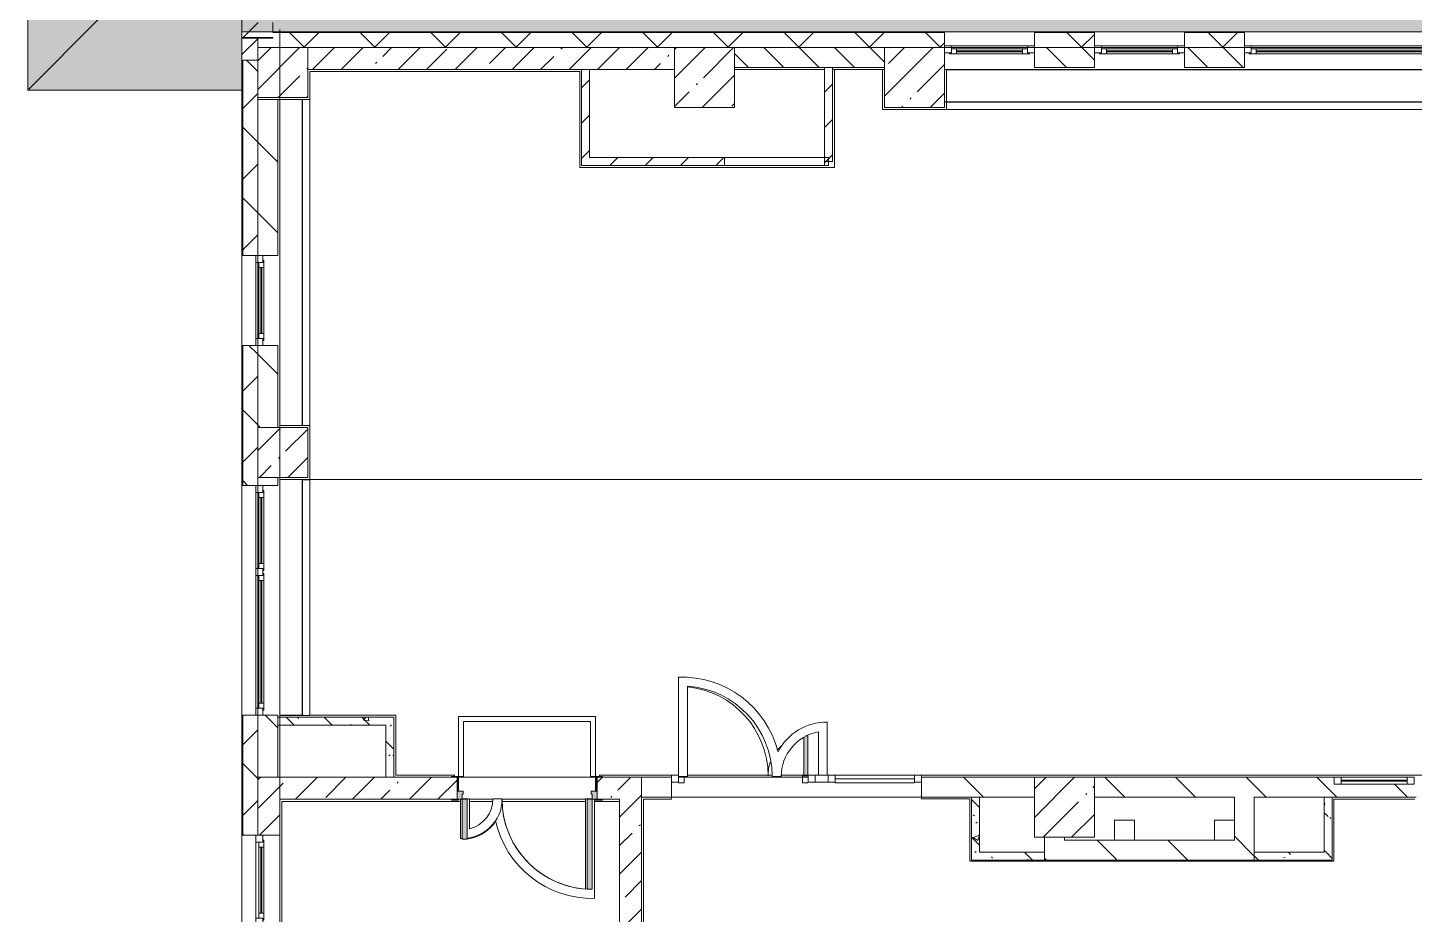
# Model space of a CAD drawing. Header units: millimetres. Extents: x 35378 to 237579, y -8553 to 29000.
# Drawn here: x 105984 to 119855, y 6530 to 15398 of the extents above; entities that cross this region are included whole.
import ezdxf

# ---------------------------------------------------------------- set-up
doc = ezdxf.new("R2010")
doc.units = ezdxf.units.MM
for name, color, linetype, lineweight in [('A-DETL-2', 7, 'Continuous', 5), ('A-GENM-2', 7, 'Continuous', 5), ('A-GLAZ-2', 7, 'Continuous', 5), ('A-GLAZ-CURT-2', 7, 'Continuous', 5), ('A-GLAZ-CWMG-3', 7, 'Continuous', 5), ('A-WALL', 7, 'Continuous', 9), ('A-WALL-4', 7, 'Continuous', 5), ('I-WALL-3', 7, 'Continuous', 5), ('S-COLS-1', 7, 'Continuous', 5), ('Оси', 7, 'Continuous', 9)]:
    doc.layers.add(name, color=color, linetype=linetype, lineweight=lineweight)
doc.layers.add('A-DETL-GENF-3', color=7, linetype='Continuous', lineweight=9, true_color=0xc0c0c0, transparency=0.4)
for name, color, linetype, lineweight, true_color in [('A-DETL-GENF-4', 7, 'Continuous', 5, 0xaaaaaa), ('A-DOOR-1', 7, 'Continuous', 5, 0xaaaaaa), ('A-DOOR-2', 7, 'Continuous', 5, 0xe2e2e2), ('A-DOOR-FRAM-1', 7, 'Continuous', 5, 0xe2e2e2), ('A-DOOR-FRAM-2', 7, 'Continuous', 5, 0xaaaaaa), ('A-FLOR-2', 7, 'Continuous', 5, 0xaaaaaa), ('A-GENM-3', 7, 'Continuous', 5, 0x737373), ('A-WALL-5', 7, 'Continuous', 5, 0x737373), ('I-WALL-2', 7, 'Continuous', 5, 0x737373), ('I-WALL-4', 7, 'Continuous', 5, 0x787878)]:
    doc.layers.add(name, color=color, linetype=linetype, lineweight=lineweight, true_color=true_color)
pattern_1 = [(135, (108394.95, 0), (-353.553, -353.553), [])]
pattern_2 = [(45, (108394.95, 0), (-353.5534, 353.5534), []), (135, (108394.95, 0), (-353.5534, -353.5534), [])]
pattern_3 = [(45, (108394.95, 0), (-285.123, 285.123), []), (45, (108680.07, 0), (-285.123, 285.123), [504.031, -100.806, 16.764, -84.042])]
pattern_4 = [(135, (108394.95, 0), (-377.17, -377.17), [533.4, -88.9, 17.78, -88.9]), (135, (108394.95, 376.94), (-377.17, -377.17), []), (50, (108394.95, 0), (637.645, -55.787), [66.675, -733.425]), (355, (108394.95, 0), (-123.35, 668.7), [53.34, -586.74]), (100.451, (108448.1, -4.65), (514.3, 612.908), [56.665, -623.315]), (46.184, (108394.95, 177.8), (948.776, -147.15), [100.01, -1100.14]), (96.636, (108474, 165.5), (830.91, 865.997), [85, -934.97]), (351.184, (108394.9, 177.8), (830.92, 865.99), [80.01, -880.11]), (21, (108483.85, 133.35), (530.65, -357.928), [66.675, -733.425]), (326, (108483.85, 133.35), (216.308, 644.66), [53.34, -586.74]), (71.451, (108528.07, 103.5), (746.96, 286.724), [56.665, -623.315]), (37.5, (108394.95, 0), (10.8105, 295.9426), [16.764, -562.864, 16.764, -578.866, -588.962]), (37.5, (108394.95, 0), (10.8105, 295.9426), [-1175.258, 16.764, -572.198]), (7.5, (108394.95, 0), (233.869, 350.632), [16.764, -322.834, 16.764, -549.529, -224.472]), (7.5, (108394.95, 0), (233.869, 350.632), [-905.891, 16.764, -207.708]), (327.5, (108196.7, 0), (474.568, -20.0513), [16.764, -205.486, 16.764, -676.656, -920.115]), (327.5, (108196.7, 0), (474.568, -20.0513), [-915.67, 16.764, -903.351]), (317.5, (108107.8, 0), (518.452, 88.993), [16.764, -272.161, 16.764, -443.738, -653.415]), (317.5, (108107.8, 0), (518.452, 88.993), [-749.427, 16.764, -636.65])]
pattern_5 = [(45, (108394.95, 0), (-176.7767, 176.7767), [])]

# ---------------------------------------------------------------- blocks, each defined once
blk = doc.blocks.new('парапет1 - парапет-18629556-3_5_2_птичка')
at = {"layer": 'A-GENM-2'}
for p, q in [((-2411, 14773), (-2411, 27400)), ((-268, 14773), (-2411, 14773))]:
    blk.add_line(p, q, dxfattribs=at)
at = {"layer": 'A-GENM-3'}
for p, q in [((-2409, 14775), (-1702, 15482)), ((-268, 15482), (-268, 14775))]:
    blk.add_line(p, q, dxfattribs=at)
blk = doc.blocks.new('BSC_Колонна _Прямоугольная - 500х500-V89-3_5_2_птичка')
at = {"layer": 'S-COLS-1'}
h = blk.add_hatch(dxfattribs=at)
h.set_pattern_fill('FP_115', color=256, style=0, pattern_type=2)
h.set_pattern_definition([(45, (-140, -14950), (-285.123, 285.123), []), (45, (145.12, -14950), (-285.123, 285.123), [504.031, -100.806, 16.764, -84.042])])
h.paths.add_polyline_path([(-250, -250), (250, -250), (250, 250), (-250, 250)])
for p, q in [((250, 250), (-250, 250)), ((-250, 250), (-250, -250)), ((250, -250), (250, 250)), ((-250, -250), (250, -250))]:
    blk.add_line(p, q, dxfattribs=at)
blk = doc.blocks.new('120_Окно_СКБ_1Ст - 120_Окно_СКБ_1Ст 900х2500_h_-20664874-3_5_2_птичка')
at = {"layer": 'A-GLAZ-2'}
for p, q in [((-450, -127), (-450, -57)), ((-450, -57), (-380, -57)), ((450, -57), (-450, -57)), ((-380, -127), (-450, -127)), ((-450, -127), (-400, -127)), ((-380, -127), (-400, -127)), ((-400, -127), (-400, -137)), ((-400, -137), (400, -137)), ((400, -137), (-400, -137)), ((-380, -57), (-380, -127)), ((380, -87), (-380, -87)), ((-380, -87), (-380, -127)), ((-330, -137), (-330, -87)), ((-330, -107), (330, -107)), ((330, -117), (-330, -117)), ((330, -137), (330, -87)), ((380, -127), (380, -57)), ((380, -57), (450, -57)), ((380, -127), (380, -87)), ((450, -127), (380, -127)), ((400, -127), (380, -127)), ((400, -127), (450, -127)), ((400, -137), (400, -127)), ((450, -57), (450, -127))]:
    blk.add_line(p, q, dxfattribs=at)
blk = doc.blocks.new('120_Окно_СКБ_2Ст - 120_Окно_СКБ_2Ст 2100х2400 _мал створка справа_-22446225-3_5_2_птичка')
at = {"layer": 'A-GLAZ-2'}
for p, q in [((-1050, -127), (-1050, -57)), ((-1050, -57), (-980, -57)), ((1050, -57), (-1050, -57)), ((-980, -127), (-1050, -127)), ((-1050, -127), (-1000, -127)), ((-980, -127), (-1000, -127)), ((-1000, -127), (-1000, -137)), ((-1000, -137), (170, -137)), ((170, -137), (-1000, -137)), ((-980, -57), (-980, -127)), ((150, -87), (-980, -87)), ((-980, -87), (-980, -127)), ((-930, -137), (-930, -87)), ((-930, -107), (100, -107)), ((100, -117), (-930, -117)), ((100, -137), (100, -87)), ((150, -127), (150, -57)), ((150, -57), (220, -57)), ((150, -127), (150, -87)), ((220, -127), (150, -127)), ((170, -127), (150, -127)), ((170, -127), (200, -127)), ((170, -137), (170, -127)), ((220, -127), (200, -127)), ((200, -127), (200, -137)), ((200, -137), (1000, -137)), ((1000, -137), (200, -137)), ((220, -57), (220, -127)), ((980, -87), (220, -87)), ((220, -87), (220, -127)), ((270, -137), (270, -87)), ((270, -107), (930, -107)), ((930, -117), (270, -117)), ((930, -137), (930, -87)), ((980, -127), (980, -57)), ((980, -57), (1050, -57)), ((980, -127), (980, -87)), ((1050, -127), (980, -127)), ((1000, -127), (980, -127)), ((1000, -127), (1050, -127)), ((1000, -137), (1000, -127)), ((1050, -57), (1050, -127))]:
    blk.add_line(p, q, dxfattribs=at)
blk = doc.blocks.new('120_Окно_СКБ_2Ст - 120_Окно_СКБ_2Ст 2300х2500 _мал створка справа_-22272277-3_5_2_птичка')
at = {"layer": 'A-GLAZ-2'}
for p, q in [((-1150, -127), (-1150, -57)), ((-1150, -57), (-1080, -57)), ((1150, -57), (-1150, -57)), ((-1080, -127), (-1150, -127)), ((-1150, -127), (-1100, -127)), ((-1080, -127), (-1100, -127)), ((-1100, -127), (-1100, -137)), ((-1100, -137), (270, -137)), ((270, -137), (-1100, -137)), ((-1080, -57), (-1080, -127)), ((250, -87), (-1080, -87)), ((-1080, -87), (-1080, -127)), ((-1030, -137), (-1030, -87)), ((-1030, -107), (200, -107)), ((200, -117), (-1030, -117)), ((200, -137), (200, -87)), ((250, -127), (250, -57)), ((250, -57), (320, -57)), ((250, -127), (250, -87)), ((320, -127), (250, -127)), ((270, -127), (250, -127)), ((270, -127), (300, -127)), ((270, -137), (270, -127)), ((320, -127), (300, -127)), ((300, -127), (300, -137)), ((300, -137), (1100, -137)), ((1100, -137), (300, -137)), ((320, -57), (320, -127)), ((1080, -87), (320, -87)), ((320, -87), (320, -127)), ((370, -137), (370, -87)), ((370, -107), (1030, -107)), ((1030, -117), (370, -117)), ((1030, -137), (1030, -87)), ((1080, -127), (1080, -57)), ((1080, -57), (1150, -57)), ((1080, -127), (1080, -87)), ((1150, -127), (1080, -127)), ((1100, -127), (1080, -127)), ((1100, -127), (1150, -127)), ((1100, -137), (1100, -127)), ((1150, -57), (1150, -127))]:
    blk.add_line(p, q, dxfattribs=at)
blk = doc.blocks.new('110_Дверь_СКБ_2Ст - Д-1 Лестничная клетка EIS60-24280000-3_5_2_птичка')
at = {"layer": 'A-DOOR-2'}
for points in [[(-637.5, 1010), (-637.5, 110), (-587.5, 110), (-587.5, 1010)], [(612.5, 510), (612.5, 110), (662.5, 110), (662.5, 510)], [(712.5, 30), (697.5, 30), (697.5, -110), (712.5, -110)]]:
    blk.add_hatch(color=256, dxfattribs=at).paths.add_polyline_path(points)
h = blk.add_hatch(color=256, dxfattribs=at)
h.paths.add_polyline_path([(712.5, 110), (662.5, 110), (662.5, 60), (652.5, 60), (652.5, 30), (712.5, 30), (712.5, 38.7)])
h.paths.add_polyline_path([(-687.5, 110), (-687.5, 30), (-627.5, 30), (-627.5, 60), (-637.5, 60), (-637.5, 110)])
at = {"layer": 'A-DOOR-FRAM-1'}
for points in [[(-742.5, 118), (-742.5, 110), (-672.5, 110), (-672.5, 118)], [(-672.5, 30), (-687.5, 30), (-687.5, -110), (-672.5, -110)], [(767.5, 118), (697.5, 118), (697.5, 110), (767.5, 110)], [(-672.5, -110), (-742.5, -110), (-742.5, -118), (-672.5, -118)], [(697.5, -110), (697.5, -118), (767.5, -118), (767.5, -110)]]:
    blk.add_hatch(color=256, dxfattribs=at).paths.add_polyline_path(points)
at = {"layer": 'A-DOOR-1'}
for p, q in [((-637.5, 1010), (-637.5, 110)), ((-587.5, 1010), (-637.5, 1010)), ((-587.5, 110), (-587.5, 1010)), ((662.5, 510), (612.5, 510)), ((612.5, 510), (612.5, 110)), ((662.5, 110), (662.5, 510)), ((-637.5, 110), (-587.5, 110)), ((612.5, 110), (662.5, 110))]:
    blk.add_line(p, q, dxfattribs=at)
for centre, radius, start, end in [((-637.5, 110), 900, 0, 90), ((662.5, 110), 400, 90, 180)]:
    blk.add_arc(centre, radius, start, end, dxfattribs=at)
at = {"layer": 'A-DOOR-FRAM-2'}
for p, q in [((-672.5, 118), (-742.5, 118)), ((-742.5, 118), (-742.5, 110)), ((-742.5, 110), (-672.5, 110)), ((-637.5, 110), (-687.5, 110)), ((-687.5, 110), (-687.5, 30)), ((-687.5, 30), (-627.5, 30)), ((-672.5, 30), (-687.5, 30)), ((-687.5, 30), (-687.5, -110)), ((-672.5, 110), (-672.5, 118)), ((-672.5, -110), (-672.5, 30)), ((-637.5, 60), (-637.5, 110)), ((-627.5, 60), (-637.5, 60)), ((-627.5, 30), (-627.5, 60)), ((662.5, 60), (652.5, 60)), ((652.5, 60), (652.5, 30)), ((652.5, 30), (712.5, 30)), ((662.5, 110), (662.5, 60)), ((712.5, 110), (662.5, 110)), ((767.5, 118), (697.5, 118)), ((697.5, 118), (697.5, 110)), ((697.5, 110), (767.5, 110)), ((712.5, 30), (697.5, 30)), ((697.5, 30), (697.5, -110)), ((712.5, 30), (712.5, 110)), ((712.5, -110), (712.5, 30)), ((767.5, 110), (767.5, 118)), ((-672.5, -110), (-742.5, -110)), ((-742.5, -110), (-742.5, -118)), ((-742.5, -118), (-672.5, -118)), ((-687.5, -110), (-672.5, -110)), ((-672.5, -118), (-672.5, -110)), ((697.5, -110), (712.5, -110)), ((767.5, -110), (697.5, -110)), ((697.5, -110), (697.5, -118)), ((697.5, -118), (767.5, -118)), ((767.5, -118), (767.5, -110))]:
    blk.add_line(p, q, dxfattribs=at)
blk = doc.blocks.new('120_Окно_СКБ_2Ст - 120_Окно_СКБ_2Ст 3100х2500 _мал_створка слева_ 2-V115-3_5_2_птичка')
at = {"layer": 'A-GLAZ-2'}
for p, q in [((-1550, -127), (-1550, -57)), ((-1550, -57), (-1480, -57)), ((1550, -57), (-1550, -57)), ((-1480, -127), (-1550, -127)), ((-1550, -127), (-1500, -127)), ((-1480, -127), (-1500, -127)), ((-1500, -127), (-1500, -137)), ((-1500, -137), (670, -137)), ((670, -137), (-1500, -137)), ((-1480, -57), (-1480, -127)), ((650, -87), (-1480, -87)), ((-1480, -87), (-1480, -127)), ((-1430, -137), (-1430, -87)), ((-1430, -107), (600, -107)), ((600, -117), (-1430, -117)), ((600, -137), (600, -87)), ((650, -127), (650, -57)), ((650, -57), (720, -57)), ((650, -127), (650, -87)), ((720, -127), (650, -127)), ((670, -127), (650, -127)), ((670, -127), (700, -127)), ((670, -137), (670, -127)), ((720, -127), (700, -127)), ((700, -127), (700, -137)), ((700, -137), (1500, -137)), ((1500, -137), (700, -137)), ((720, -57), (720, -127)), ((1480, -87), (720, -87)), ((720, -87), (720, -127)), ((770, -137), (770, -87)), ((770, -107), (1430, -107)), ((1430, -117), (770, -117)), ((1430, -137), (1430, -87)), ((1480, -127), (1480, -57)), ((1480, -57), (1550, -57)), ((1480, -127), (1480, -87)), ((1550, -127), (1480, -127)), ((1500, -127), (1480, -127)), ((1500, -127), (1550, -127)), ((1500, -137), (1500, -127)), ((1550, -57), (1550, -127))]:
    blk.add_line(p, q, dxfattribs=at)
blk = doc.blocks.new('BSC_Колонна _Прямоугольная - 600х600-V171-3_5_2_птичка')
at = {"layer": 'S-COLS-1'}
h = blk.add_hatch(dxfattribs=at)
h.set_pattern_fill('FP_161', color=256, style=0, pattern_type=2)
h.set_pattern_definition([(45, (-7960, -7600), (-285.123, 285.123), []), (45, (-7674.88, -7600), (-285.123, 285.123), [504.031, -100.806, 16.764, -84.042])])
h.paths.add_polyline_path([(300, -300), (300, 300), (-300, 300), (-300, -300)])
for p, q in [((300, 300), (-300, 300)), ((-300, 300), (-300, -300)), ((300, -300), (300, 300)), ((-300, -300), (300, -300))]:
    blk.add_line(p, q, dxfattribs=at)
blk = doc.blocks.new('120_Окно_СКБ_1Ст - 120_Окно_СКБ_1Ст_900х2500_h_-20705657-3_5_2_птичка')
at = {"layer": 'A-GLAZ-2'}
for p, q in [((-450, -127), (-450, -57)), ((-450, -57), (-380, -57)), ((450, -57), (-450, -57)), ((-380, -127), (-450, -127)), ((-450, -127), (-400, -127)), ((-380, -127), (-400, -127)), ((-400, -127), (-400, -137)), ((-400, -137), (400, -137)), ((400, -137), (-400, -137)), ((-380, -57), (-380, -127)), ((380, -87), (-380, -87)), ((-380, -87), (-380, -127)), ((-330, -137), (-330, -87)), ((-330, -107), (330, -107)), ((330, -117), (-330, -117)), ((330, -137), (330, -87)), ((380, -127), (380, -57)), ((380, -57), (450, -57)), ((380, -127), (380, -87)), ((450, -127), (380, -127)), ((400, -127), (380, -127)), ((400, -127), (450, -127)), ((400, -137), (400, -127)), ((450, -57), (450, -127))]:
    blk.add_line(p, q, dxfattribs=at)
blk = doc.blocks.new('BSC_Колонна _Прямоугольная - 500х500-V177-3_5_2_птичка')
at = {"layer": 'S-COLS-1'}
h = blk.add_hatch(dxfattribs=at)
h.set_pattern_fill('FP_171', color=256, style=0, pattern_type=2)
h.set_pattern_definition([(45, (-140, -11150), (-285.123, 285.123), []), (45, (145.12, -11150), (-285.123, 285.123), [504.031, -100.806, 16.764, -84.042])])
h.paths.add_polyline_path([(250, -250), (250, 250), (-250, 250), (-250, -250), (-136, -250)])
for p, q in [((250, 250), (-250, 250)), ((-250, 250), (-250, -250)), ((250, -250), (250, 250)), ((-250, -250), (250, -250))]:
    blk.add_line(p, q, dxfattribs=at)
blk = doc.blocks.new('Прямоугольный импост - 50 x 70 мм-V208-3_5_2_птичка')
at = {"layer": 'A-GLAZ-CWMG-3'}
for p, q in [((-70, 35), (0, 35)), ((-70, -35), (-70, 35)), ((0, 35), (0, -35)), ((0, -35), (-70, -35))]:
    blk.add_line(p, q, dxfattribs=at)
blk = doc.blocks.new('Дверь_Витражная_остекление_ - ДВН_ДАО_Главный вход_1200 в свету-V209-3_5_2_птичка')
at = {"layer": 'A-DOOR-2'}
blk.add_hatch(color=256, dxfattribs=at).paths.add_polyline_path([(647, 30), (647, 430), (635, 430), (607, 416), (607, 30), (626, 30)])
at = {"layer": 'A-DETL-GENF-4'}
for p, q in [((647, 430), (635, 430)), ((647, 35), (647, 430)), ((607, 416), (607, 30)), ((-592, -40), (-592, 23)), ((592, -40), (592, 30)), ((592, 30), (647, 30)), ((607, 30), (647, 30)), ((-647, -40), (-592, -40)), ((647, -40), (592, -40))]:
    blk.add_line(p, q, dxfattribs=at)
at = {"layer": 'A-DOOR-1'}
blk.add_line((647, 430), (647, 35), dxfattribs=at)
for centre, radius, start, end in [((-647, 30), 895, 360, 84.2645), ((647, 30), 400, 90, 93.429), ((647, 30), 400, 132.2351, 140.3871), ((647, 30), 400, 159.4182, 180)]:
    blk.add_arc(centre, radius, start, end, dxfattribs=at)
blk = doc.blocks.new('Системная панель - Стемалит - 40мм-32257327-3_5_2_птичка')
at = {"layer": 'A-GLAZ-CURT-2'}
for p, q in [((65, 35), (-65, 35)), ((-65, 35), (-65, -35)), ((65, -35), (65, 35)), ((-65, -35), (65, -35))]:
    blk.add_line(p, q, dxfattribs=at)
blk = doc.blocks.new('Прямоугольный импост - 50 x 70 мм-31687886-3_5_2_птичка')
at = {"layer": 'A-GLAZ-CWMG-3'}
for p, q in [((-35, 35), (35, 35)), ((-35, -35), (-35, 35)), ((35, 35), (35, -35)), ((35, -35), (-35, -35))]:
    blk.add_line(p, q, dxfattribs=at)
blk = doc.blocks.new('Прямоугольный импост - 50 x 70 мм-31701779-3_5_2_птичка')
at = {"layer": 'A-GLAZ-CWMG-3'}
for p, q in [((0, 35), (-70, 35)), ((-70, 35), (-70, -35)), ((0, -35), (0, 35)), ((-70, -35), (0, -35))]:
    blk.add_line(p, q, dxfattribs=at)
blk = doc.blocks.new('Системная панель - Стекло - 40мм-V210-3_5_2_птичка')
at = {"layer": 'A-GLAZ-CURT-2'}
for p, q in [((397.5, 0), (-397.5, 0)), ((-397.5, 0), (-397.5, -40)), ((397.5, -40), (397.5, 0)), ((-397.5, -40), (397.5, -40))]:
    blk.add_line(p, q, dxfattribs=at)
blk = doc.blocks.new('Прямоугольный импост - 50 x 70 мм-31702100-3_5_2_птичка')
at = {"layer": 'A-GLAZ-CWMG-3'}
for p, q in [((-35, 35), (35, 35)), ((-35, -35), (-35, 35)), ((35, 35), (35, -35)), ((35, -35), (-35, -35))]:
    blk.add_line(p, q, dxfattribs=at)
blk = doc.blocks.new('Прямоугольный импост - 50 x 70 мм-31720914-3_5_2_птичка')
at = {"layer": 'A-GLAZ-CWMG-3'}
blk.add_line((32940, 7920), (32145, 7920), dxfattribs=at)
blk = doc.blocks.new('120_Окно_СКБ_1Ст - 120_Окно_СКБ_1Ст 400х800 EI30-24230873-3_5_2_птичка')
at = {"layer": 'A-GLAZ-2'}
for p, q in [((-400, 30), (-400, 100)), ((-400, 100), (-330, 100)), ((400, 100), (-400, 100)), ((-330, 30), (-400, 30)), ((-400, 30), (400, 30)), ((-330, 100), (-330, 30)), ((330, 70), (-330, 70)), ((330, 60), (-330, 60)), ((330, 30), (330, 100)), ((330, 100), (400, 100)), ((400, 30), (330, 30)), ((400, 100), (400, 30))]:
    blk.add_line(p, q, dxfattribs=at)
blk = doc.blocks.new('Зашивка приборов отопления34 - Зашивка приборов отопления-33324488-3_5_2_птичка')
at = {"layer": 'A-WALL-4'}
for p, q in [((34188, 26888), (34188, 26567)), ((40348, 26888), (34188, 26888)), ((40348, 26567), (40348, 26888)), ((34188, 26567), (40348, 26567)), ((40348, 26567), (34188, 26567)), ((34188, 26567), (34188, 26492)), ((40348, 26492), (40348, 26567)), ((34188, 26492), (40348, 26492))]:
    blk.add_line(p, q, dxfattribs=at)
blk = doc.blocks.new('Зашивка приборов отопления35 - Зашивка приборов отопления-33324623-3_5_2_птичка')
at = {"layer": 'A-WALL-4'}
for p, q in [((34188, 26793), (34188, 26567)), ((37448, 26793), (34188, 26793)), ((37448, 26567), (37448, 26793)), ((34188, 26567), (37448, 26567)), ((37448, 26567), (34188, 26567)), ((34188, 26567), (34188, 26492)), ((37448, 26492), (37448, 26567)), ((34188, 26492), (37448, 26492))]:
    blk.add_line(p, q, dxfattribs=at)
blk = doc.blocks.new('Зашивка приборов отопления36 - Зашивка приборов отопления-33324807-3_5_2_птичка')
at = {"layer": 'A-WALL-4'}
for p, q in [((34188, 26793), (34188, 26567)), ((36549, 26793), (34188, 26793)), ((36549, 26567), (36549, 26793)), ((34188, 26567), (36549, 26567)), ((36545, 26567), (34188, 26567)), ((34188, 26567), (34188, 26492)), ((36545, 26492), (36545, 26567)), ((34188, 26492), (36545, 26492))]:
    blk.add_line(p, q, dxfattribs=at)

msp = doc.modelspace()

# ---------------------------------------------------------------- hatches: boundary and pattern name
at = {"layer": 'A-DETL-GENF-3'}
msp.add_hatch(color=256, dxfattribs=at).paths.add_polyline_path([(107466.3, 14774.9), (108126.9, 14774.9), (108126.9, 15358), (147154.9, 15358), (147154.9, 23888.3), (142323, 23888.3), (142323, 27398.1), (105985.9, 27398.1), (105985.9, 14774.9), (107000.2, 14774.9)])
at = {"layer": 'A-WALL-4'}
h = msp.add_hatch(dxfattribs=at)
h.set_pattern_fill('FP_98', color=256, style=0, pattern_type=2)
h.set_pattern_definition(pattern_2)
h.paths.add_polyline_path([(137296.2, 15200), (140504.9, 15200), (140504.9, 15350), (138411.9, 15349), (138411.9, 15288), (138404.9, 15285), (137631.9, 15288), (137631.9, 15350), (134005.2, 15349), (134005.2, 15288), (133998.2, 15285), (132825.2, 15288), (132825.2, 15350), (128184.9, 15349), (128184.9, 15288), (128177.9, 15285), (127404.9, 15288), (127404.9, 15350), (123177.9, 15349), (123177.9, 15288), (123170.9, 15285), (122997.9, 15288), (122997.7, 15350), (121254.9, 15350), (121254.9, 15200), (135431.9, 15200)])
h.paths.add_polyline_path([(146705.1, 15200), (146705.1, 15350), (146204.9, 15350), (146204.9, 15200), (146618.1, 15200)])
h.paths.add_polyline_path([(143054.9, 15200), (143804.9, 15200), (143804.9, 15350), (143054.9, 15350)])
h.paths.add_polyline_path([(142004.9, 15200), (142154.9, 15200), (142154.9, 15350), (142004.9, 15350), (142004.9, 15271.3)])
h.paths.add_polyline_path([(114923.8, 15200), (115154.9, 15200), (115154.9, 15350), (108434.9, 15350), (108434.9, 15293), (108284.9, 15293), (108284.9, 15200), (114554.9, 15200)])
h.paths.add_polyline_path([(118154.9, 15200), (118154.9, 15350), (117554.9, 15350), (117554.9, 15200), (117720.3, 15200)])
h.paths.add_polyline_path([(116654.9, 15200), (116654.9, 15350), (116054.9, 15350), (116054.9, 15200)])
h.paths.add_polyline_path([(141634.9, 15200), (141629.9, 15350), (141404.9, 15350), (141404.9, 15200)])
h = msp.add_hatch(dxfattribs=at)
h.set_pattern_fill('FP_96', color=256, style=0, pattern_type=2)
h.set_pattern_definition([(135, (108394.95, 0), (-176.7767, -176.7767), [])])
h.paths.add_polyline_path([(121449.1, 15000), (122104.9, 15000), (122104.9, 15200), (121254.9, 15200), (121254.9, 15000), (121356.2, 15000)])
h.paths.add_polyline_path([(113054.9, 15000), (114554.9, 15000), (114554.9, 15200), (113054.9, 15200)])
h.paths.add_polyline_path([(117720.3, 15000), (118154.9, 15000), (118154.9, 15200), (117554.9, 15200), (117554.9, 15000)])
h.paths.add_polyline_path([(116054.9, 15000), (116654.9, 15000), (116654.9, 15200), (116054.9, 15200)])
h = msp.add_hatch(dxfattribs=at)
h.set_pattern_fill('FP_98', color=256, style=0, pattern_type=2)
h.set_pattern_definition(pattern_2)
h.paths.add_polyline_path([(108126.9, 14973), (108134.9, 14973), (108134.9, 15073), (108126.9, 15073)])
h = msp.add_hatch(dxfattribs=at)
h.set_pattern_fill('FP_98', color=256, style=0, pattern_type=2)
h.set_pattern_definition(pattern_2)
h.paths.add_polyline_path([(108134.9, -100), (108284.9, -100), (108284.9, 5220), (108134.9, 5220), (108134.9, 1966.6)])
h.paths.add_polyline_path([(108134.9, 7320), (108284.9, 7320), (108284.9, 8520), (108134.9, 8520), (108134.9, 7751.3)])
h.paths.add_polyline_path([(108284.9, 10820), (108284.9, 12220), (108134.9, 12220), (108134.9, 10820)])
h.paths.add_polyline_path([(108284.9, 13120), (108284.9, 15073), (108134.9, 15073), (108134.9, 13120)])
h = msp.add_hatch(dxfattribs=at)
h.set_pattern_fill('FP_98', color=256, style=0, pattern_type=2)
h.set_pattern_definition(pattern_2)
h.paths.add_polyline_path([(108134.9, 14923), (108134.9, 14973), (108126.9, 14973), (108126.9, 14923)])
at = {"layer": 'I-WALL-3'}
h = msp.add_hatch(dxfattribs=at)
h.set_pattern_fill('FP_98', color=256, style=0, pattern_type=2)
h.set_pattern_definition(pattern_2)
h.paths.add_polyline_path([(108434.9, 15358), (108434.9, 15450), (108126.9, 15450), (108126.9, 15358), (108398.5, 15358)])
h = msp.add_hatch(dxfattribs=at)
h.set_pattern_fill('FP_98', color=256, style=0, pattern_type=2)
h.set_pattern_definition(pattern_2)
h.paths.add_polyline_path([(108126.9, 15300), (108434.9, 15300), (108434.9, 15358), (108126.9, 15358), (108126.9, 15341.3)])
h = msp.add_hatch(dxfattribs=at)
h.set_pattern_fill('FP_94', color=256, style=0, pattern_type=2)
h.set_pattern_definition(pattern_3)
h.paths.add_polyline_path([(108134.9, 15073), (108284.9, 15073), (108284.9, 15293), (108126.9, 15293), (108131.9, 15073)])
h = msp.add_hatch(dxfattribs=at)
h.set_pattern_fill('FP_94', color=256, style=0, pattern_type=2)
h.set_pattern_definition(pattern_3)
h.paths.add_polyline_path([(111604.9, 14980), (112454.9, 14980), (112454.9, 15200), (108784.9, 15200), (108784.9, 14980), (111524.9, 14980)])
h = msp.add_hatch(dxfattribs=at)
h.set_pattern_fill('FP_99', color=256, style=0, pattern_type=2)
h.set_pattern_definition(pattern_5)
h.paths.add_polyline_path([(114034.9, 14060), (114034.9, 15000), (113954.9, 15000), (113954.9, 14060)])
h = msp.add_hatch(dxfattribs=at)
h.set_pattern_fill('FP_99', color=256, style=0, pattern_type=2)
h.set_pattern_definition(pattern_5)
h.paths.add_polyline_path([(111604.9, 14100), (111604.9, 14980), (111524.9, 14980), (111524.9, 14100)])
h = msp.add_hatch(dxfattribs=at)
h.set_pattern_fill('FP_97', color=256, style=0, pattern_type=2)
h.set_pattern_definition(pattern_1)
h.paths.add_polyline_path([(108284.9, 7900), (108484.9, 7900), (108484.9, 8520), (108284.9, 8520), (108284.9, 8329.7)])
h.paths.add_polyline_path([(108284.9, 10820), (108484.9, 10820), (108484.9, 10900), (108284.9, 10900)])
h.paths.add_polyline_path([(108484.9, 11400), (108484.9, 12220), (108284.9, 12220), (108284.9, 11400), (108398.5, 11400)])
h.paths.add_polyline_path([(108284.9, 13120), (108484.9, 13120), (108484.9, 14680), (108284.9, 14680), (108284.9, 13535.9)])
h = msp.add_hatch(dxfattribs=at)
h.set_pattern_fill('FP_99', color=256, style=0, pattern_type=2)
h.set_pattern_definition(pattern_5)
h.paths.add_polyline_path([(113994.9, 14020), (113994.9, 14100), (113954.9, 14100), (113954.9, 14020)])
h.paths.add_polyline_path([(112954.9, 14020), (112954.9, 14100), (111524.9, 14100), (111524.9, 14020)])
h = msp.add_hatch(dxfattribs=at)
h.set_pattern_fill('FP_94', color=256, style=0, pattern_type=2)
h.set_pattern_definition(pattern_3)
h.paths.add_polyline_path([(108284.9, -100), (108504.9, -100), (108504.9, 5220), (108284.9, 5220), (108284.9, 1966.6)])
h.paths.add_polyline_path([(108504.9, 7320), (108504.9, 7900), (108284.9, 7900), (108284.9, 7320)])
h = msp.add_hatch(dxfattribs=at)
h.set_pattern_fill('FP_94', color=256, style=0, pattern_type=2)
h.set_pattern_definition(pattern_3)
h.paths.add_polyline_path([(110279.9, 7680), (110279.9, 7900), (108504.9, 7900), (108504.9, 7680), (110262.9, 7680)])
h.paths.add_polyline_path([(111734.9, 7680), (111904.9, 7680), (111904.9, 7900), (111679.9, 7900), (111679.9, 7680)])
h = msp.add_hatch(dxfattribs=at)
h.set_pattern_fill('FP_94', color=256, style=0, pattern_type=2)
h.set_pattern_definition(pattern_3)
h.paths.add_polyline_path([(112124.9, -100), (112124.9, 7900), (111904.9, 7900), (111904.9, -100)])
h = msp.add_hatch(dxfattribs=at)
h.set_pattern_fill('FP_97', color=256, style=0, pattern_type=2)
h.set_pattern_definition(pattern_1)
h.paths.add_polyline_path([(125054.9, 7700), (125054.9, 7900), (123404.2, 7900), (123404.2, 7700), (124604.9, 7700)])
h.paths.add_polyline_path([(116654.9, 7700), (120554.9, 7700), (120554.9, 7900), (119854.9, 7900), (119854.9, 7830), (119054.9, 7830), (119054.9, 7900), (116654.9, 7900), (116654.9, 7789.5)])
h.paths.add_polyline_path([(121964.2, 7700), (121964.2, 7900), (121154.9, 7900), (121154.9, 7700)])
h.paths.add_polyline_path([(112124.9, 7700), (112424.9, 7700), (112424.9, 7900), (112124.9, 7900), (112124.9, 7751.3)])
h.paths.add_polyline_path([(115425.9, 7700), (116054.9, 7700), (116054.9, 7900), (114924.9, 7900), (114924.9, 7700)])
h = msp.add_hatch(dxfattribs=at)
h.set_pattern_fill('FP_97', color=256, style=0, pattern_type=2)
h.set_pattern_definition(pattern_1)
h.paths.add_polyline_path([(118254.9, 7070), (118254.9, 7700), (118054.9, 7700), (118054.9, 7070)])
h = msp.add_hatch(dxfattribs=at)
h.set_pattern_fill('FP_97', color=256, style=0, pattern_type=2)
h.set_pattern_definition(pattern_1)
h.paths.add_polyline_path([(116354.9, 7070), (116354.9, 7300), (116154.9, 7300), (116154.9, 7070)])
h = msp.add_hatch(dxfattribs=at)
h.set_pattern_fill('FP_97', color=256, style=0, pattern_type=2)
h.set_pattern_definition(pattern_1)
h.paths.add_polyline_path([(118054.9, 7070), (118054.9, 7270), (116354.9, 7270), (116354.9, 7070), (116788.2, 7070)])
at = {"layer": 'I-WALL-4'}
h = msp.add_hatch(dxfattribs=at)
h.set_pattern_fill('FP_104', color=256, style=0, pattern_type=2)
h.set_pattern_definition(pattern_4)
h.paths.add_polyline_path([(109564.9, 8420), (109644.9, 8420), (109644.9, 8500), (108484.9, 8500), (108484.9, 8420), (109330.7, 8420)])
h = msp.add_hatch(dxfattribs=at)
h.set_pattern_fill('FP_104', color=256, style=0, pattern_type=2)
h.set_pattern_definition(pattern_4)
h.paths.add_polyline_path([(109644.9, 7900), (109644.9, 8420), (109564.9, 8420), (109564.9, 7900)])
h = msp.add_hatch(dxfattribs=at)
h.set_pattern_fill('FP_104', color=256, style=0, pattern_type=2)
h.set_pattern_definition(pattern_4)
h.paths.add_polyline_path([(115505.9, 7070), (115505.9, 7700), (115425.9, 7700), (115425.9, 7070)])
h = msp.add_hatch(dxfattribs=at)
h.set_pattern_fill('FP_104', color=256, style=0, pattern_type=2)
h.set_pattern_definition(pattern_4)
h.paths.add_polyline_path([(119034.9, 7150), (119034.9, 7700), (118954.9, 7700), (118954.9, 7150)])
h = msp.add_hatch(dxfattribs=at)
h.set_pattern_fill('FP_104', color=256, style=0, pattern_type=2)
h.set_pattern_definition(pattern_4)
h.paths.add_polyline_path([(116154.9, 7070), (116154.9, 7150), (115505.9, 7150), (115505.9, 7070)])
h = msp.add_hatch(dxfattribs=at)
h.set_pattern_fill('FP_104', color=256, style=0, pattern_type=2)
h.set_pattern_definition(pattern_4)
h.paths.add_polyline_path([(118254.9, 7070), (119034.9, 7070), (119034.9, 7150), (118254.9, 7150)])
at = {"layer": 'S-COLS-1'}
h = msp.add_hatch(dxfattribs=at)
h.set_pattern_fill('FP_94', color=256, style=0, pattern_type=2)
h.set_pattern_definition(pattern_3)
h.paths.add_polyline_path([(113054.9, 14600), (113054.9, 15200), (112454.9, 15200), (112454.9, 14600)])
h = msp.add_hatch(dxfattribs=at)
h.set_pattern_fill('FP_94', color=256, style=0, pattern_type=2)
h.set_pattern_definition(pattern_3)
h.paths.add_polyline_path([(115154.9, 14600), (115154.9, 15200), (114554.9, 15200), (114554.9, 14600), (114923.8, 14600)])

# ---------------------------------------------------------------- linework, layer by layer
at = {"layer": 'A-DETL-2'}
for p, q in [((105985.9, 27398.1), (105985.9, 14774.9)), ((108126.9, 14774.9), (108126.9, 15358)), ((108126.9, 15358), (146705.1, 15358)), ((105985.9, 14774.9), (108126.9, 14774.9))]:
    msp.add_line(p, q, dxfattribs=at)
at = {"layer": 'A-FLOR-2'}
for p, q in [((111505.9, 14959), (108805.9, 14959)), ((108805.9, 14959), (108805.9, 14679)), ((111505.9, 13999), (111505.9, 14959)), ((114534.9, 14979), (114055.9, 14979)), ((114055.9, 14979), (114055.9, 13999)), ((114534.9, 14580), (114534.9, 14979)), ((121336.2, 14980), (115154.9, 14980)), ((108504.9, 14680), (108504.9, 11420)), ((108729.9, 14680), (108504.9, 14680)), ((108729.9, 11420), (108729.9, 14680)), ((115174.9, 14580), (114534.9, 14580)), ((115154.9, 14655), (121336.2, 14655)), ((115174.9, 14655), (115174.9, 14580)), ((114055.9, 13999), (111505.9, 13999)), ((108504.9, 11420), (108729.9, 11420)), ((108805.9, 11419), (108805.9, 10880)), ((108505.9, 10880), (108505.9, 8521)), ((108729.9, 10880), (108505.9, 10880)), ((108729.9, 8521), (108729.9, 10880)), ((121356.2, 10880), (108730.9, 10880)), ((112493.1, 8902), (112493.1, 7920)), ((112583.1, 7907.6), (112583.1, 8810.8)), ((108505.9, 8521), (108729.9, 8521)), ((108805.9, 8521), (109664.9, 8521)), ((109664.9, 8521), (109664.9, 7921)), ((110294.8, 8506.5), (110294.8, 7908)), ((111664.7, 8506.5), (110294.8, 8506.5)), ((111664.7, 7906.5), (111664.7, 8506.5)), ((110344.8, 7906.5), (110344.8, 8456.5)), ((110344.8, 8456.5), (111614.7, 8456.5)), ((111614.7, 8456.5), (111614.7, 7906.5)), ((113894.8, 8354.4), (113894.8, 7920)), ((113982.3, 7920), (113982.3, 8451.5)), ((109664.9, 7921), (110254.9, 7921)), ((110254.9, 7921), (110254.9, 7908)), ((111704.9, 7908), (111704.9, 7920)), ((111704.9, 7920), (112424.9, 7920)), ((112494.9, 7907.6), (112583.1, 7907.6)), ((112583.1, 7920), (113430.7, 7920)), ((113431.4, 7907.6), (113521.4, 7907.6)), ((113522.4, 7920), (113789.9, 7920)), ((121979.1, 7920), (114924.9, 7920)), ((110294.9, 7906.5), (110344.8, 7906.5)), ((111614.7, 7906.5), (111664.7, 7906.5)), ((110312, 7659), (108524.9, 7659)), ((108524.9, 7659), (108524.9, 5520)), ((110312, 7680), (110312, 7288.3)), ((110402, 7682.7), (110329.9, 7682.7)), ((110402, 7385.6), (110402, 7682.7)), ((110635.9, 7659), (110402, 7659)), ((110728.2, 7682.7), (110638.2, 7682.7)), ((111563.1, 7659), (110729.5, 7659)), ((111629.9, 7682.7), (111563.1, 7682.7)), ((111563.1, 7682.7), (111563.1, 6780.4)), ((111653.1, 6687.9), (111653.1, 7680)), ((111904.9, 7659), (111653.1, 7659)), ((112424.9, 7680), (112144.9, 7680)), ((112144.9, 7680), (112144.9, 140.5)), ((112424.9, 7700), (112424.9, 7680)), ((114924.9, 7685.5), (114924.9, 7700)), ((115409.9, 7685.5), (114924.9, 7685.5)), ((115409.9, 7060.5), (115409.9, 7685.5)), ((119859.9, 7680.5), (119049.9, 7680.5)), ((119049.9, 7680.5), (119049.9, 7060.5)), ((116854.9, 7470), (117054.9, 7470)), ((116854.9, 7270), (116854.9, 7470)), ((117054.9, 7470), (117054.9, 7270)), ((117854.9, 7470), (118054.9, 7470)), ((117854.9, 7270), (117854.9, 7470)), ((119049.9, 7060.5), (115409.9, 7060.5))]:
    msp.add_line(p, q, dxfattribs=at)
for centre, radius, start, end in [((112526.4, 7907.6), 995, 14.33829, 91.91881), ((112526.4, 7907.6), 905, 360, 86.40894), ((113975.4, 7907.6), 544, 89.27649, 153.06648), ((113975.4, 7907.6), 454, 100.22924, 180), ((110333.2, 7682.7), 305, 283.0427, 0), ((111633.2, 7682.7), 905, 180, 265.56313), ((110333.2, 7682.7), 395, 276.84991, 326.45952), ((111633.2, 7682.7), 995, 192.67054, 271.1511), ((110333.2, 7682.7), 395, 266.92799, 269.53797)]:
    msp.add_arc(centre, radius, start, end, dxfattribs=at)
at = {"layer": 'A-WALL'}
for p, q in [((108126.9, 15300), (108434.9, 15300)), ((108126.9, 15295), (108434.9, 15295)), ((108434.9, 15293), (108284.9, 15293)), ((108284.9, 15293), (108284.9, 15200)), ((108434.9, 15358), (108434.9, 15350)), ((115154.9, 15353), (108434.9, 15353)), ((115154.9, 15350), (108434.9, 15350)), ((108434.9, 15300), (108434.9, 15293)), ((116654.9, 15353), (116054.9, 15353)), ((116654.9, 15350), (116054.9, 15350)), ((118154.9, 15353), (117554.9, 15353)), ((118154.9, 15350), (117554.9, 15350)), ((114554.9, 15200), (113054.9, 15200)), ((113054.9, 15200), (114554.9, 15200)), ((116654.9, 15200), (116054.9, 15200)), ((116054.9, 15200), (116654.9, 15200)), ((118154.9, 15200), (117554.9, 15200)), ((117554.9, 15200), (118154.9, 15200)), ((108134.9, 15073), (108134.9, 13120)), ((108134.9, 15073), (108284.9, 15073)), ((114034.9, 15000), (113954.9, 15000)), ((108126.9, 14973), (108134.9, 14973)), ((108126.9, 14923), (108134.9, 14923)), ((108126.9, 14843), (108134.9, 14843)), ((108131.9, 14843), (108131.9, 13120)), ((111604.9, 14980), (111524.9, 14980)), ((108284.9, 13120), (108284.9, 14680)), ((108131.9, 12220), (108131.9, 10820)), ((108134.9, 12220), (108134.9, 10820)), ((108284.9, 11400), (108284.9, 12220)), ((108284.9, 10820), (108284.9, 10900)), ((108131.9, 8520), (108131.9, 7320)), ((108134.9, 8520), (108134.9, 7320)), ((108284.9, 7320), (108284.9, 8520)), ((108484.9, 8500), (108484.9, 8420)), ((108284.9, 7900), (108484.9, 7900)), ((109564.9, 7900), (109644.9, 7900)), ((112124.9, 7900), (112124.9, 7700)), ((115505.9, 7700), (115425.9, 7700)), ((119034.9, 7700), (118954.9, 7700)), ((116154.9, 7070), (116154.9, 7150)), ((118254.9, 7150), (118254.9, 7070))]:
    msp.add_line(p, q, dxfattribs=at)
at = {"layer": 'A-WALL-4'}
for p, q in [((115154.9, 15200), (115154.9, 15358)), ((116054.9, 15358), (116054.9, 15000)), ((116654.9, 15000), (116654.9, 15358)), ((117554.9, 15358), (117554.9, 15000)), ((118154.9, 15000), (118154.9, 15358)), ((108784.9, 15200), (113054.9, 15200)), ((113054.9, 15200), (113054.9, 15000)), ((114554.9, 15000), (114554.9, 15200)), ((115154.9, 15200), (114554.9, 15200)), ((117554.9, 15200), (116654.9, 15200)), ((121254.9, 15200), (118154.9, 15200)), ((113054.9, 15000), (113954.9, 15000)), ((114034.9, 15000), (114554.9, 15000)), ((116054.9, 15000), (116654.9, 15000)), ((117554.9, 15000), (118154.9, 15000)), ((108126.9, 14772.9), (108126.9, -258)), ((108284.9, 14680), (108284.9, 14700)), ((108126.9, 13120), (108284.9, 13120)), ((108284.9, 13120), (108284.9, 12220)), ((108284.9, 12220), (108126.9, 12220)), ((108126.9, 10820), (108284.9, 10820)), ((108284.9, 10820), (108284.9, 8520)), ((108284.9, 8520), (108126.9, 8520)), ((108126.9, 7320), (108284.9, 7320))]:
    msp.add_line(p, q, dxfattribs=at)
at = {"layer": 'A-WALL-5'}
msp.add_line((122927.9, 15358), (108434.9, 15358), dxfattribs=at)
at = {"layer": 'I-WALL-2'}
msp.add_line((108434.9, 15358), (108434.9, 15450), dxfattribs=at)
at = {"layer": 'I-WALL-3'}
for p, q in [((108126.9, 15293), (108284.9, 15293)), ((112454.9, 15200), (108784.9, 15200)), ((112454.9, 14980), (112454.9, 15200)), ((115154.9, 15200), (116054.9, 15200)), ((113954.9, 15000), (113954.9, 14020)), ((114034.9, 14060), (114034.9, 15000)), ((108784.9, 14980), (111524.9, 14980)), ((111524.9, 14980), (111524.9, 14020)), ((111604.9, 14100), (111604.9, 14980)), ((111604.9, 14980), (112454.9, 14980)), ((113954.9, 14980), (113054.9, 14980)), ((114554.9, 14980), (114034.9, 14980)), ((108504.9, 14680), (108284.9, 14680)), ((108484.9, 13120), (108484.9, 14680)), ((111524.9, 14020), (113994.9, 14020)), ((113994.9, 14100), (111604.9, 14100)), ((112954.9, 14020), (112954.9, 14100)), ((113954.9, 14060), (114034.9, 14060)), ((113994.9, 14020), (113994.9, 14100)), ((108284.9, 13120), (108484.9, 13120)), ((108284.9, 12220), (108284.9, 13120)), ((108484.9, 12220), (108284.9, 12220)), ((108484.9, 11400), (108484.9, 12220)), ((108504.9, 11420), (108504.9, 11400)), ((108284.9, 10820), (108484.9, 10820)), ((108284.9, 8520), (108284.9, 10820)), ((108484.9, 10820), (108484.9, 10900)), ((108504.9, 10900), (108504.9, 8500)), ((108484.9, 8520), (108284.9, 8520)), ((108484.9, 8500), (108484.9, 8520)), ((109644.9, 8500), (108484.9, 8500)), ((109644.9, 7900), (109644.9, 8500)), ((108484.9, 7900), (108484.9, 8420)), ((108484.9, 8420), (109564.9, 8420)), ((108504.9, 8420), (108504.9, 7900)), ((109564.9, 8420), (109564.9, 7900)), ((109564.9, 7900), (108484.9, 7900)), ((110224.9, 7900), (109644.9, 7900)), ((110294.9, 7900), (111664.9, 7900)), ((112424.9, 7900), (111734.9, 7900)), ((112424.9, 7700), (112424.9, 7900)), ((112494.9, 7900), (113789.9, 7900)), ((116054.9, 7900), (114924.9, 7900)), ((114924.9, 7900), (114924.9, 7700)), ((119054.9, 7900), (116654.9, 7900)), ((108504.9, 120), (108504.9, 7680)), ((108504.9, 7680), (110224.9, 7680)), ((110637.9, 7680), (110402, 7680)), ((111563.1, 7680), (110729, 7680)), ((111734.9, 7680), (111904.9, 7680)), ((111904.9, 7680), (111904.9, 120)), ((115425.9, 7700), (112124.9, 7700)), ((112124.9, -100), (112124.9, 7700)), ((115425.9, 7700), (115425.9, 7070)), ((115505.9, 7700), (116054.9, 7700)), ((115505.9, 7150), (115505.9, 7700)), ((116654.9, 7700), (118054.9, 7700)), ((118054.9, 7700), (118054.9, 7270)), ((118254.9, 7700), (118954.9, 7700)), ((118254.9, 7150), (118254.9, 7700)), ((118954.9, 7700), (118954.9, 7150)), ((119034.9, 7700), (119874.9, 7700)), ((119034.9, 7070), (119034.9, 7700)), ((108284.9, 7320), (108504.9, 7320)), ((116154.9, 7300), (116154.9, 7150)), ((116354.9, 7270), (116354.9, 7300)), ((118054.9, 7270), (116354.9, 7270)), ((116154.9, 7150), (115505.9, 7150)), ((118954.9, 7150), (118254.9, 7150)), ((115425.9, 7070), (119034.9, 7070))]:
    msp.add_line(p, q, dxfattribs=at)
at = {"layer": 'S-COLS-1'}
for p, q in [((113054.9, 15200), (112454.9, 15200)), ((112454.9, 15200), (112454.9, 14600)), ((113054.9, 14600), (113054.9, 15200)), ((115154.9, 15200), (114554.9, 15200)), ((114554.9, 15200), (114554.9, 15000)), ((115154.9, 14600), (115154.9, 15200)), ((114554.9, 15000), (114554.9, 14600)), ((112454.9, 14600), (113054.9, 14600)), ((114554.9, 14600), (115154.9, 14600))]:
    msp.add_line(p, q, dxfattribs=at)
at = {"layer": 'Оси'}
msp.add_line((108504.9, 5439), (108504.9, 15380), dxfattribs=at)

# ---------------------------------------------------------------- block references
at = {"layer": 'A-DOOR-1'}
msp.add_blockref('Дверь_Витражная_остекление_ - ДВН_ДАО_Главный вход_1200 в свету-V209-3_5_2_птичка', (113142.4, 7885), dxfattribs=at)
at = {"layer": 'A-DOOR-1', "rotation": 180}
msp.add_blockref('110_Дверь_СКБ_2Ст - Д-1 Лестничная клетка EIS60-24280000-3_5_2_птичка', (110992.4, 7790), dxfattribs=at)
at = {"layer": 'A-GENM-2'}
msp.add_blockref('парапет1 - парапет-18629556-3_5_2_птичка', (108394.9, 0), dxfattribs=at)
at = {"layer": 'A-GLAZ-2'}
for name, p in [('120_Окно_СКБ_1Ст - 120_Окно_СКБ_1Ст_900х2500_h_-20705657-3_5_2_птичка', (115604.9, 15275)), ('120_Окно_СКБ_1Ст - 120_Окно_СКБ_1Ст 900х2500_h_-20664874-3_5_2_птичка', (117104.9, 15275)), ('120_Окно_СКБ_2Ст - 120_Окно_СКБ_2Ст 3100х2500 _мал_створка слева_ 2-V115-3_5_2_птичка', (119704.9, 15275)), ('120_Окно_СКБ_1Ст - 120_Окно_СКБ_1Ст 400х800 EI30-24230873-3_5_2_птичка', (119454.9, 7800))]:
    msp.add_blockref(name, p, dxfattribs=at)
at = {"layer": 'A-GLAZ-2', "rotation": 89.99999999999991}
for name, p in [('120_Окно_СКБ_1Ст - 120_Окно_СКБ_1Ст 900х2500_h_-20664874-3_5_2_птичка', (108209.9, 12670)), ('120_Окно_СКБ_2Ст - 120_Окно_СКБ_2Ст 2300х2500 _мал створка справа_-22272277-3_5_2_птичка', (108209.9, 9670)), ('120_Окно_СКБ_2Ст - 120_Окно_СКБ_2Ст 2100х2400 _мал створка справа_-22446225-3_5_2_птичка', (108209.9, 6270))]:
    msp.add_blockref(name, p, dxfattribs=at)
at = {"layer": 'A-GLAZ-CURT-2'}
for name, p in [('Системная панель - Стемалит - 40мм-32257327-3_5_2_птичка', (113924.9, 7885)), ('Системная панель - Стекло - 40мм-V210-3_5_2_птичка', (114457.4, 7885))]:
    msp.add_blockref(name, p, dxfattribs=at)
at = {"layer": 'A-GLAZ-CWMG-3', "rotation": 180}
msp.add_blockref('Прямоугольный импост - 50 x 70 мм-31701779-3_5_2_птичка', (112424.9, 7885), dxfattribs=at)
at = {"layer": 'A-GLAZ-CWMG-3', "extrusion": (0, 0, -1), "rotation": 180}
for name, p in [('Прямоугольный импост - 50 x 70 мм-31687886-3_5_2_птичка', (-113824.9, 7885)), ('Прямоугольный импост - 50 x 70 мм-31702100-3_5_2_птичка', (-114024.9, 7885)), ('Прямоугольный импост - 50 x 70 мм-V208-3_5_2_птичка', (-114924.9, 7885))]:
    msp.add_blockref(name, p, dxfattribs=at)
at = {"layer": 'A-GLAZ-CWMG-3'}
msp.add_blockref('Прямоугольный импост - 50 x 70 мм-31720914-3_5_2_птичка', (81914.9, 0), dxfattribs=at)
at = {"layer": 'A-WALL-4'}
msp.add_blockref('Зашивка приборов отопления34 - Зашивка приборов отопления-33324488-3_5_2_птичка', (80988.2, -11912.4), dxfattribs=at)
at = {"layer": 'A-WALL-4', "rotation": 89.99999999999993}
for name, p in [('Зашивка приборов отопления35 - Зашивка приборов отопления-33324623-3_5_2_птичка', (135298.3, -22768.8)), ('Зашивка приборов отопления36 - Зашивка приборов отопления-33324807-3_5_2_птичка', (135298.3, -25668.8))]:
    msp.add_blockref(name, p, dxfattribs=at)
at = {"layer": 'S-COLS-1'}
for name, p in [('BSC_Колонна _Прямоугольная - 500х500-V89-3_5_2_птичка', (108534.9, 14950)), ('BSC_Колонна _Прямоугольная - 500х500-V177-3_5_2_птичка', (108534.9, 11150)), ('BSC_Колонна _Прямоугольная - 600х600-V171-3_5_2_птичка', (116354.9, 7600))]:
    msp.add_blockref(name, p, dxfattribs=at)

doc.saveas('drawing.dxf')
